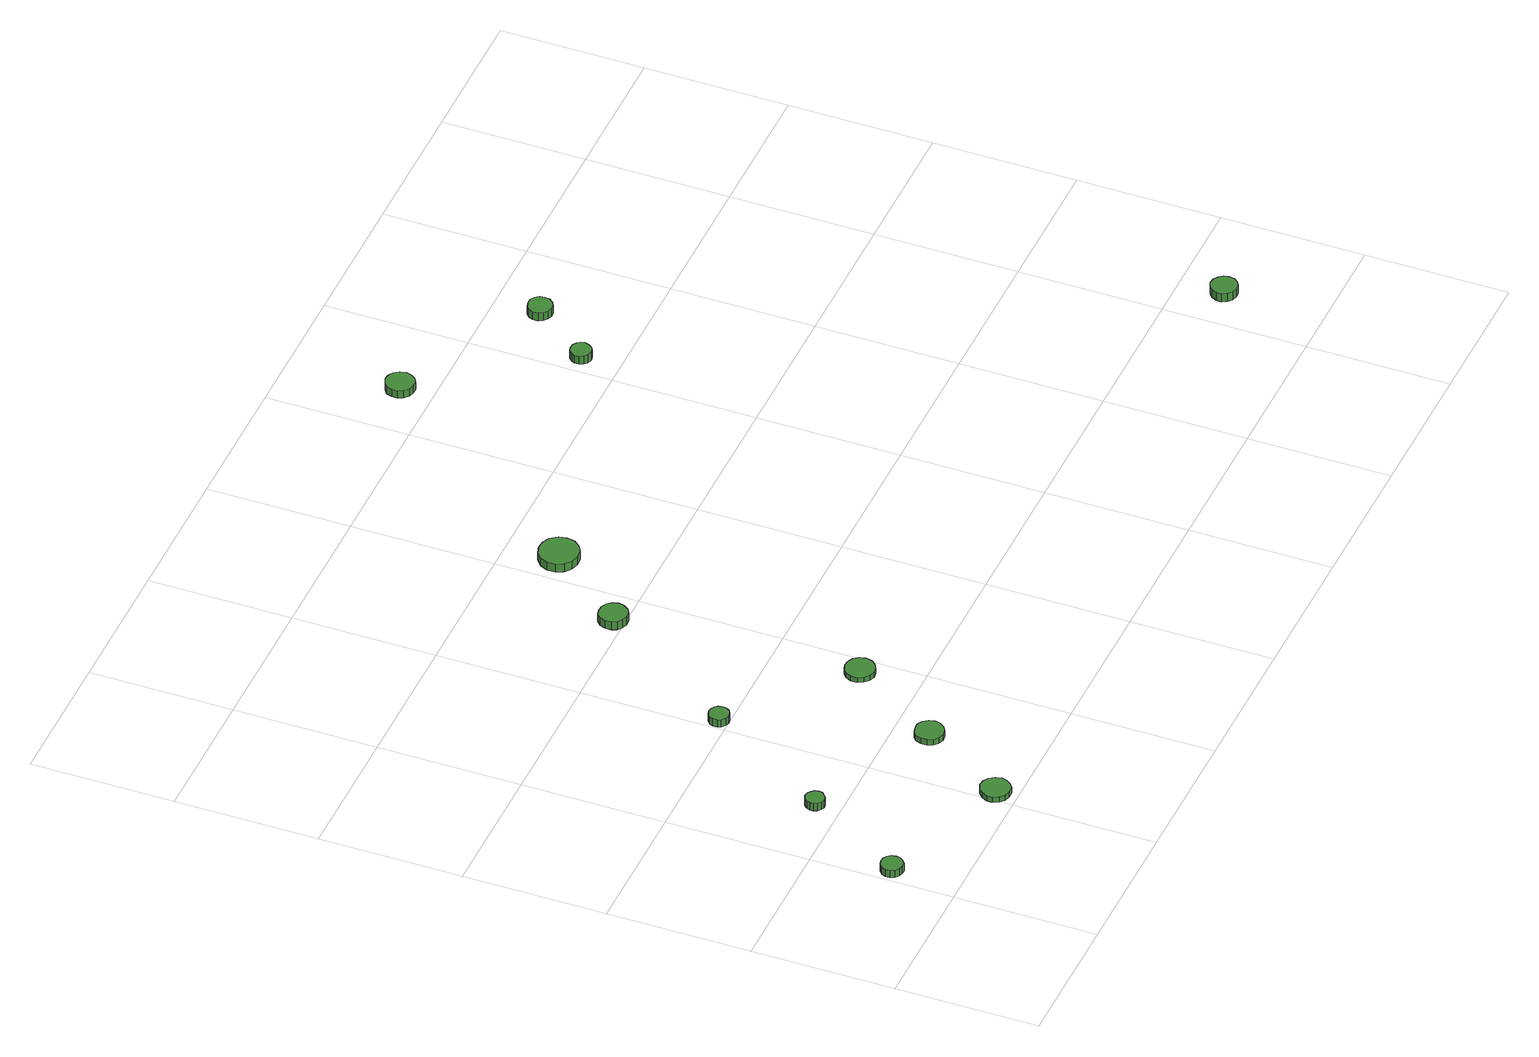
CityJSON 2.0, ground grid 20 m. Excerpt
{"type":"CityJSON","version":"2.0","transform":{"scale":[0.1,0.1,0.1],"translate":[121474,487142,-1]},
"CityObjects":{
"tree1":{"type":"SolitaryVegetationObject","attributes":{"function":"something"},"geometry":[{"type":"MultiSurface","lod":"1","boundaries":[[[0,1,2,3,4,5,6,7,8,9,10,11,12,13,14]],[[15,16,17,18,19,20,21,22,23,24,25,26,27,28,29]],[[0,29,28,1]],[[1,28,27,2]],[[2,27,26,3]],[[3,26,25,4]],[[4,25,24,5]],[[5,24,23,6]],[[6,23,22,7]],[[7,22,21,8]],[[8,21,20,9]],[[9,20,19,10]],[[10,19,18,11]],[[11,18,17,12]],[[12,17,16,13]],[[13,16,15,14]],[[14,15,29,0]]]}]},
"tree2":{"type":"SolitaryVegetationObject","attributes":{"function":"something"},"geometry":[{"type":"MultiSurface","lod":"1","boundaries":[[[30,31,32,33,34,35,36,37,38,39,40,41,42,43,44]],[[45,46,47,48,49,50,51,52,53,54,55,56,57,58,59]],[[30,59,58,31]],[[31,58,57,32]],[[32,57,56,33]],[[33,56,55,34]],[[34,55,54,35]],[[35,54,53,36]],[[36,53,52,37]],[[37,52,51,38]],[[38,51,50,39]],[[39,50,49,40]],[[40,49,48,41]],[[41,48,47,42]],[[42,47,46,43]],[[43,46,45,44]],[[44,45,59,30]]]}]},
"tree3":{"type":"SolitaryVegetationObject","attributes":{"function":"something"},"geometry":[{"type":"MultiSurface","lod":"1","boundaries":[[[60,61,62,63,64,65,66,67,68,69,70,71,72,73,74]],[[75,76,77,78,79,80,81,82,83,84,85,86,87,88,89]],[[60,89,88,61]],[[61,88,87,62]],[[62,87,86,63]],[[63,86,85,64]],[[64,85,84,65]],[[65,84,83,66]],[[66,83,82,67]],[[67,82,81,68]],[[68,81,80,69]],[[69,80,79,70]],[[70,79,78,71]],[[71,78,77,72]],[[72,77,76,73]],[[73,76,75,74]],[[74,75,89,60]]]}]},
"tree4":{"type":"SolitaryVegetationObject","attributes":{"function":"something"},"geometry":[{"type":"MultiSurface","lod":"1","boundaries":[[[90,91,92,93,94,95,96,97,98,99,100,101,102,103,104]],[[105,106,107,108,109,110,111,112,113,114,115,116,117,118,119]],[[90,119,118,91]],[[91,118,117,92]],[[92,117,116,93]],[[93,116,115,94]],[[94,115,114,95]],[[95,114,113,96]],[[96,113,112,97]],[[97,112,111,98]],[[98,111,110,99]],[[99,110,109,100]],[[100,109,108,101]],[[101,108,107,102]],[[102,107,106,103]],[[103,106,105,104]],[[104,105,119,90]]]}]},
"tree5":{"type":"SolitaryVegetationObject","attributes":{"function":"something"},"geometry":[{"type":"MultiSurface","lod":"1","boundaries":[[[120,121,122,123,124,125,126,127,128,129,130,131,132,133,134]],[[135,136,137,138,139,140,141,142,143,144,145,146,147,148,149]],[[120,149,148,121]],[[121,148,147,122]],[[122,147,146,123]],[[123,146,145,124]],[[124,145,144,125]],[[125,144,143,126]],[[126,143,142,127]],[[127,142,141,128]],[[128,141,140,129]],[[129,140,139,130]],[[130,139,138,131]],[[131,138,137,132]],[[132,137,136,133]],[[133,136,135,134]],[[134,135,149,120]]]}]},
"tree6":{"type":"SolitaryVegetationObject","attributes":{"function":"something"},"geometry":[{"type":"MultiSurface","lod":"1","boundaries":[[[150,151,152,153,154,155,156,157,158,159,160,161,162,163,164]],[[165,166,167,168,169,170,171,172,173,174,175,176,177,178,179]],[[150,179,178,151]],[[151,178,177,152]],[[152,177,176,153]],[[153,176,175,154]],[[154,175,174,155]],[[155,174,173,156]],[[156,173,172,157]],[[157,172,171,158]],[[158,171,170,159]],[[159,170,169,160]],[[160,169,168,161]],[[161,168,167,162]],[[162,167,166,163]],[[163,166,165,164]],[[164,165,179,150]]]}]},
"tree7":{"type":"SolitaryVegetationObject","attributes":{"function":"something"},"geometry":[{"type":"MultiSurface","lod":"1","boundaries":[[[180,181,182,183,184,185,186,187,188,189,190,191,192,193,194]],[[195,196,197,198,199,200,201,202,203,204,205,206,207,208,209]],[[180,209,208,181]],[[181,208,207,182]],[[182,207,206,183]],[[183,206,205,184]],[[184,205,204,185]],[[185,204,203,186]],[[186,203,202,187]],[[187,202,201,188]],[[188,201,200,189]],[[189,200,199,190]],[[190,199,198,191]],[[191,198,197,192]],[[192,197,196,193]],[[193,196,195,194]],[[194,195,209,180]]]}]},
"tree8":{"type":"SolitaryVegetationObject","attributes":{"function":"something"},"geometry":[{"type":"MultiSurface","lod":"1","boundaries":[[[210,211,212,213,214,215,216,217,218,219,220,221,222,223,224]],[[225,226,227,228,229,230,231,232,233,234,235,236,237,238,239]],[[210,239,238,211]],[[211,238,237,212]],[[212,237,236,213]],[[213,236,235,214]],[[214,235,234,215]],[[215,234,233,216]],[[216,233,232,217]],[[217,232,231,218]],[[218,231,230,219]],[[219,230,229,220]],[[220,229,228,221]],[[221,228,227,222]],[[222,227,226,223]],[[223,226,225,224]],[[224,225,239,210]]]}]},
"tree9":{"type":"SolitaryVegetationObject","attributes":{"function":"something"},"geometry":[{"type":"MultiSurface","lod":"1","boundaries":[[[240,241,242,243,244,245,246,247,248,249,250,251,252,253,254]],[[255,256,257,258,259,260,261,262,263,264,265,266,267,268,269]],[[240,269,268,241]],[[241,268,267,242]],[[242,267,266,243]],[[243,266,265,244]],[[244,265,264,245]],[[245,264,263,246]],[[246,263,262,247]],[[247,262,261,248]],[[248,261,260,249]],[[249,260,259,250]],[[250,259,258,251]],[[251,258,257,252]],[[252,257,256,253]],[[253,256,255,254]],[[254,255,269,240]]]}]},
"tree10":{"type":"SolitaryVegetationObject","attributes":{"function":"something"},"geometry":[{"type":"MultiSurface","lod":"1","boundaries":[[[270,271,272,273,274,275,276,277,278,279,280,281,282,283,284]],[[285,286,287,288,289,290,291,292,293,294,295,296,297,298,299]],[[270,299,298,271]],[[271,298,297,272]],[[272,297,296,273]],[[273,296,295,274]],[[274,295,294,275]],[[275,294,293,276]],[[276,293,292,277]],[[277,292,291,278]],[[278,291,290,279]],[[279,290,289,280]],[[280,289,288,281]],[[281,288,287,282]],[[282,287,286,283]],[[283,286,285,284]],[[284,285,299,270]]]}]},
"tree11":{"type":"SolitaryVegetationObject","attributes":{"function":"something"},"geometry":[{"type":"MultiSurface","lod":"1","boundaries":[[[300,301,302,303,304,305,306,307,308,309,310,311,312,313,314]],[[315,316,317,318,319,320,321,322,323,324,325,326,327,328,329]],[[300,329,328,301]],[[301,328,327,302]],[[302,327,326,303]],[[303,326,325,304]],[[304,325,324,305]],[[305,324,323,306]],[[306,323,322,307]],[[307,322,321,308]],[[308,321,320,309]],[[309,320,319,310]],[[310,319,318,311]],[[311,318,317,312]],[[312,317,316,313]],[[313,316,315,314]],[[314,315,329,300]]]}]},
"tree12":{"type":"SolitaryVegetationObject","attributes":{"function":"something"},"geometry":[{"type":"MultiSurface","lod":"1","boundaries":[[[330,331,332,333,334,335,336,337,338,339,340,341,342,343,344]],[[345,346,347,348,349,350,351,352,353,354,355,356,357,358,359]],[[330,359,358,331]],[[331,358,357,332]],[[332,357,356,333]],[[333,356,355,334]],[[334,355,354,335]],[[335,354,353,336]],[[336,353,352,337]],[[337,352,351,338]],[[338,351,350,339]],[[339,350,349,340]],[[340,349,348,341]],[[341,348,347,342]],[[342,347,346,343]],[[343,346,345,344]],[[344,345,359,330]]]}]}
},
"vertices":[
[36,94,18],[35,100,18],[31,105,18],[26,108,18],[20,109,18],[14,107,18],[9,103,18],[6,97,18],[6,91,18],[9,85,18],[14,81,18],[20,79,18],[26,79,18],[31,83,18],[35,88,18],[35,88,6],[31,83,6],[26,79,6],[20,79,6],[14,81,6],[9,85,6],[6,91,6],[6,97,6],[9,103,6],[14,107,6],[20,109,6],[26,108,6],[31,105,6],[35,100,6],[36,94,6],
[120,236,18],[119,241,18],[115,245,18],[111,248,18],[105,249,18],[100,247,18],[96,243,18],[94,238,18],[94,233,18],[96,228,18],[100,224,18],[105,222,18],[111,223,18],[115,226,18],[119,230,18],[119,230,6],[115,226,6],[111,223,6],[105,222,6],[100,224,6],[96,228,6],[94,233,6],[94,238,6],[96,243,6],[100,247,6],[105,249,6],[111,248,6],[115,245,6],[119,241,6],[120,236,6],
[238,30,14],[236,38,14],[231,45,14],[224,50,14],[215,51,14],[207,48,14],[201,42,14],[197,34,14],[197,26,14],[201,18,14],[207,12,14],[215,10,14],[224,10,14],[231,15,14],[236,22,14],[236,22,6],[231,15,6],[224,10,6],[215,10,6],[207,12,6],[201,18,6],[197,26,6],[197,34,6],[201,42,6],[207,48,6],[215,51,6],[224,50,6],[231,45,6],[236,38,6],[238,30,6],
[311,152,15],[309,160,15],[304,167,15],[297,171,15],[289,171,15],[281,169,15],[275,164,15],[272,156,15],[272,148,15],[275,140,15],[281,135,15],[289,132,15],[297,133,15],[304,137,15],[309,144,15],[309,144,6],[304,137,6],[297,133,6],[289,132,6],[281,135,6],[275,140,6],[272,148,6],[272,156,6],[275,164,6],[281,169,6],[289,171,6],[297,171,6],[304,167,6],[309,160,6],[311,152,6],
[231,414,18],[230,420,18],[227,424,18],[222,427,18],[216,428,18],[211,426,18],[206,422,18],[204,417,18],[204,411,18],[206,406,18],[211,402,18],[216,400,18],[222,401,18],[227,404,18],[230,408,18],[230,408,6],[227,404,6],[222,401,6],[216,400,6],[211,402,6],[206,406,6],[204,411,6],[204,417,6],[206,422,6],[211,426,6],[216,428,6],[222,427,6],[227,424,6],[230,420,6],[231,414,6],
[396,283,14],[394,291,14],[389,298,14],[381,302,14],[373,303,14],[365,300,14],[359,295,14],[355,287,14],[355,278,14],[359,271,14],[365,265,14],[373,262,14],[381,263,14],[389,268,14],[394,274,14],[394,274,6],[389,268,6],[381,263,6],[373,262,6],[365,265,6],[359,271,6],[355,278,6],[355,287,6],[359,295,6],[365,300,6],[373,303,6],[381,302,6],[389,298,6],[394,291,6],[396,283,6],
[372,616,20],[370,624,20],[365,630,20],[358,634,20],[350,635,20],[342,633,20],[336,627,20],[333,620,20],[333,611,20],[336,604,20],[342,599,20],[350,596,20],[358,597,20],[365,601,20],[370,608,20],[370,608,7],[365,601,7],[358,597,7],[350,596,7],[342,599,7],[336,604,7],[333,611,7],[333,620,7],[336,627,7],[342,633,7],[350,635,7],[358,634,7],[365,630,7],[370,624,7],[372,616,7],
[463,725,25],[461,736,25],[454,746,25],[444,751,25],[433,752,25],[422,749,25],[413,741,25],[408,731,25],[408,719,25],[413,709,25],[422,701,25],[433,698,25],[444,699,25],[454,705,25],[461,714,25],[461,714,12],[454,705,12],[444,699,12],[433,698,12],[422,701,12],[413,709,12],[408,719,12],[408,731,12],[413,741,12],[422,749,12],[433,752,12],[444,751,12],[454,746,12],[461,736,12],[463,725,12],
[699,1045,21],[697,1053,21],[692,1060,21],[685,1064,21],[677,1065,21],[670,1062,21],[663,1057,21],[660,1049,21],[660,1041,21],[663,1034,21],[670,1028,21],[677,1026,21],[685,1026,21],[692,1030,21],[697,1037,21],[697,1037,9],[692,1030,9],[685,1026,9],[677,1026,9],[670,1028,9],[663,1034,9],[660,1041,9],[660,1049,9],[663,1057,9],[670,1062,9],[677,1065,9],[685,1064,9],[692,1060,9],[697,1053,9],[699,1045,9],
[837,853,25],[835,859,25],[832,863,25],[827,866,25],[821,867,25],[815,865,25],[811,861,25],[808,856,25],[808,850,25],[811,844,25],[815,840,25],[821,838,25],[827,839,25],[832,842,25],[835,847,25],[835,847,12],[832,842,12],[827,839,12],[821,838,12],[815,840,12],[811,844,12],[808,850,12],[808,856,12],[811,861,12],[815,865,12],[821,867,12],[827,866,12],[832,863,12],[835,859,12],[837,853,12],
[909,938,19],[908,945,19],[904,950,19],[898,954,19],[891,954,19],[884,952,19],[879,948,19],[876,941,19],[876,934,19],[879,928,19],[884,924,19],[891,921,19],[898,922,19],[904,926,19],[908,931,19],[908,931,6],[904,926,6],[898,922,6],[891,921,6],[884,924,6],[879,928,6],[876,934,6],[876,941,6],[879,948,6],[884,952,6],[891,954,6],[898,954,6],[904,950,6],[908,945,6],[909,938,6],
[1274,137,24],[1273,144,24],[1268,150,24],[1262,154,24],[1254,155,24],[1247,152,24],[1242,147,24],[1238,140,24],[1238,133,24],[1242,126,24],[1247,121,24],[1254,119,24],[1262,119,24],[1268,123,24],[1273,129,24],[1273,129,11],[1268,123,11],[1262,119,11],[1254,119,11],[1247,121,11],[1242,126,11],[1238,133,11],[1238,140,11],[1242,147,11],[1247,152,11],[1254,155,11],[1262,154,11],[1268,150,11],[1273,144,11],[1274,137,11]
]}
